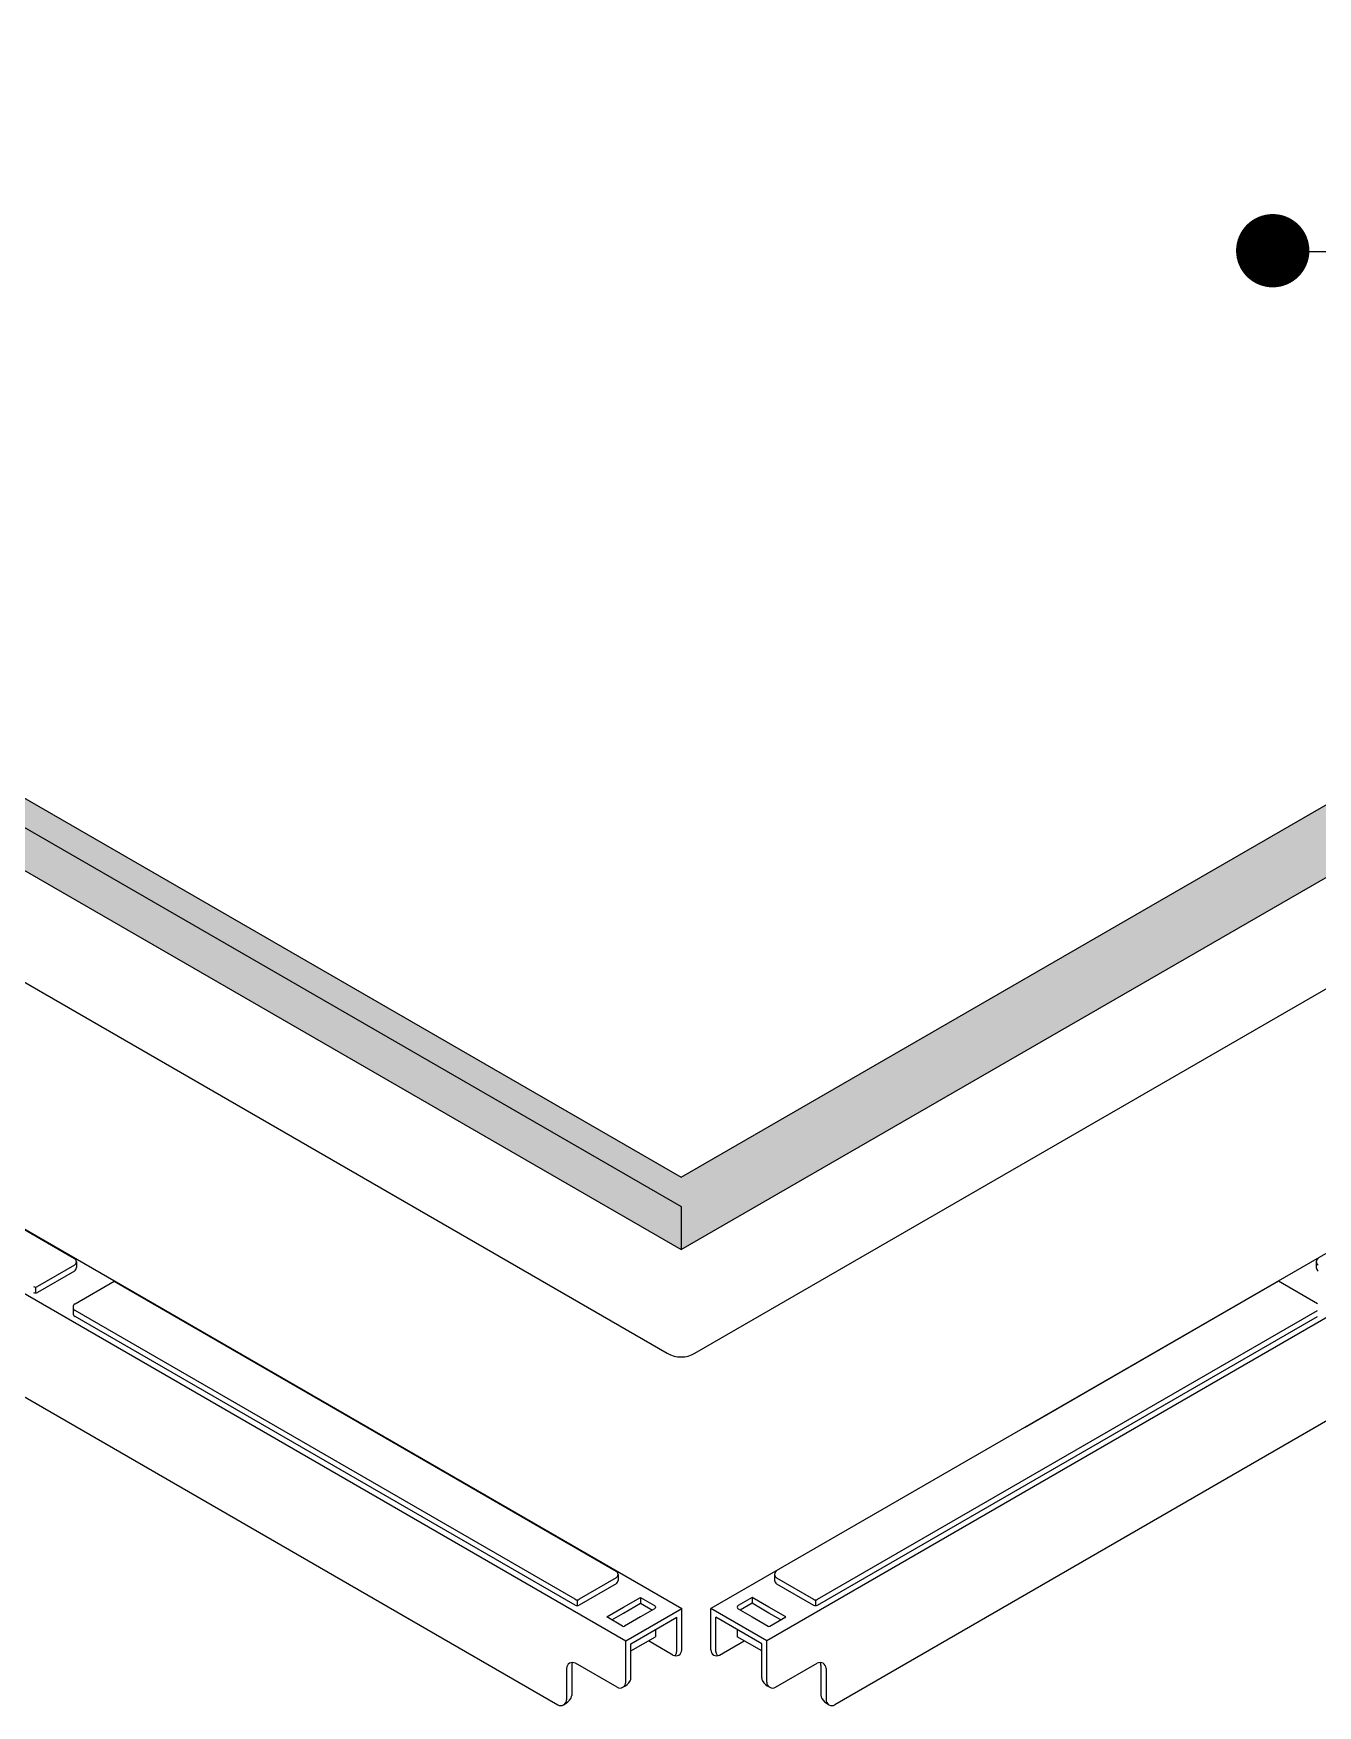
# Model space of a CAD drawing. Header units: millimetres. Extents: x 209 to 75467, y 6568 to 12199.
# Drawn here: x 62247 to 62667, y 10415 to 10962 of the extents above; entities that cross this region are included whole.
import ezdxf

# ---------------------------------------------------------------- set-up
doc = ezdxf.new("R2010")
doc.units = ezdxf.units.MM
doc.header["$MEASUREMENT"] = 0
doc.layers.get('0').update_dxf_attribs({"linetype": 'CONTINUOUS'})
for name, color, linetype in [('DIM', 7, 'CONTINUOUS'), ('DIM1', 7, 'CONTINUOUS'), ('LINE', 3, 'CONTINUOUS'), ('PANEL', 7, 'CONTINUOUS')]:
    doc.layers.add(name, color=color, linetype=linetype)

msp = doc.modelspace()

# ---------------------------------------------------------------- linework, layer by layer
at = {"color": 8}
for p, q in [((61832.67445252866, 10939.35606176487), (62458.54711720099, 10578.00831033773)), ((61849.30792045128, 10939.35606176487), (62458.54711720099, 10587.6116475204)), ((62458.54711720099, 10587.6116475204), (63067.78631395071, 10939.35606176487)), ((61832.67445252866, 10925.25489740247), (62458.54711720099, 10563.90714597534)), ((62458.54711720099, 10563.90714597534), (63084.41978187363, 10925.25489740247)), ((61849.63342736351, 10878.93364353093), (62454.03027039114, 10529.98496355942)), ((62463.06396417692, 10529.98496355942), (63065.37386261299, 10877.72874560474)), ((61901.0297108839, 10768.46283594568), (62458.75565337762, 10446.45961291299)), ((63026.00236091111, 10768.46283594568), (62468.27641841739, 10446.45961291299)), ((61882.72952190197, 10757.89721691068), (62440.45546439569, 10435.89399387799)), ((63044.30254989273, 10757.89721691068), (62486.57660739931, 10435.89399387799)), ((61899.35068241072, 10714.49100450507), (62418.18524102059, 10414.94173242667)), ((63027.68138938428, 10714.49100450507), (62508.8468307741, 10414.94173242667)), ((62458.54711720099, 10578.00831033773), (62458.54711720099, 10563.90714597534)), ((62457.0935373266, 10432.3736998509), (62457.0935373266, 10443.58074346482)), ((62458.75565337762, 10432.87885455868), (62458.75565337762, 10446.45961291299)), ((62468.27641841739, 10432.87885455868), (62468.27641841739, 10446.45961291299)), ((62469.93853446811, 10432.3736998509), (62469.93853446811, 10443.58074346482)), ((62440.45546439569, 10422.31323552398), (62440.45546439569, 10435.89399387799)), ((62442.11758044641, 10423.72732711446), (62442.11758044641, 10434.9343707287)), ((62484.91449134827, 10423.72732711446), (62484.91449134827, 10434.9343707287)), ((62486.57660739931, 10422.31323552398), (62486.57660739931, 10435.89399387799))]:
    msp.add_line(p, q, dxfattribs=at)
msp.add_arc((62458.54711728419, 10537.80837186786), 9.03369378567782, 240.0000000014425, 299.9999999985575, dxfattribs=at)
for points in [[(61832.67445252866, 10939.35606176487), (62458.54711720099, 11300.703813192), (61849.30792045128, 10939.35606176487), (62458.54711720099, 11291.10047600902)], [(62458.54711720099, 11300.703813192), (63084.41978187363, 10939.35606176487), (62458.54711720099, 11291.10047600902), (63067.78631395071, 10939.35606176487)], [(61832.67445252866, 10939.35606176487), (62458.54711720099, 10578.00831033773), (61832.67445252866, 10925.25489740247), (62458.54711720099, 10563.90714597534)], [(61832.67445252866, 10939.35606176487), (62458.54711720099, 10578.00831033773), (61849.30792045128, 10939.35606176487), (62458.54711720099, 10587.6116475204)], [(62458.54711720099, 10563.90714597534), (63084.41978187363, 10925.25489740247), (62458.54711720099, 10582.80997892891), (63084.41978187363, 10939.35606176487)], [(62458.54711720099, 10587.6116475204), (63067.78631395071, 10939.35606176487), (62458.54711720099, 10578.00831033773), (63084.41978187363, 10939.35606176487)]]:
    msp.add_solid(points, dxfattribs=at)
at = {"layer": 'DIM', "const_width": 12}
msp.add_lwpolyline([(62646.14578365504, 10890.84063719883, 1), (62658.14578365504, 10890.84063719883, 1)], format="xyb", close=True, dxfattribs=at)
at = {"layer": 'DIM1'}
msp.add_line((63309.83146176052, 10890.45301142229), (62651.73298999357, 10890.45301142229), dxfattribs=at)
at = {"layer": 'LINE', "color": 8}
for p, q in [((62178.81548262078, 10607.91178200412), (62260.00203886566, 10561.0387019014)), ((62260.00203886566, 10558.8225471671), (62247.87055260346, 10551.81843030781)), ((62260.00203886598, 10556.90330086729), (62247.87055261743, 10549.89918400924)), ((62260.64178763174, 10559.93062453425), (62260.64178763174, 10558.01137823444)), ((62666.39028416295, 10559.93062453425), (62666.39028416295, 10558.01137823444)), ((62247.23080383707, 10551.64701014279), (62247.23080387928, 10549.72776384391)), ((62260.2137866846, 10546.16949727808), (62272.98502171288, 10553.54297325965)), ((62272.98502171288, 10553.54297325965), (62356.09082425665, 10505.56181579008)), ((62654.04705008182, 10553.54297325965), (62570.94124753836, 10505.56181579008)), ((62666.8182851101, 10546.16949727808), (62654.04705008182, 10553.54297325965)), ((62259.57403791852, 10545.06141991094), (62259.57403791852, 10543.14217361205)), ((62423.86639670655, 10449.46846409378), (62260.2137866846, 10543.95334254379)), ((62423.86639672052, 10447.54921779521), (62260.2137866846, 10542.03409624491)), ((62503.16567508814, 10449.46846409378), (62666.8182851101, 10543.95334254379)), ((62503.16567507417, 10447.54921779521), (62666.8182851101, 10542.03409624491)), ((62356.09082425665, 10505.56181579008), (62437.27738050123, 10458.68873568736)), ((62437.27738050123, 10456.47258095306), (62425.14589423903, 10449.46846409378)), ((62437.27738050185, 10454.55333465325), (62425.14589425332, 10447.54921779521)), ((62437.91712926763, 10457.58065832021), (62437.91712926763, 10455.6614120204)), ((62489.11494252738, 10457.58065832021), (62489.11494252738, 10455.6614120204)), ((62489.75469129346, 10456.47258095306), (62501.88617755566, 10449.46846409378)), ((62489.75469129316, 10454.55333465325), (62501.88617754169, 10447.54921779521)), ((62445.27400840788, 10450.0724951071), (62445.27400840788, 10448.15324880822)), ((62481.75806338682, 10450.0724951071), (62481.75806338682, 10448.15324880822)), ((62502.52592632205, 10449.29704392844), (62502.52592627984, 10447.37779762987)), ((62442.11758044641, 10434.9343707287), (62457.0935373266, 10443.58074346482)), ((62484.91449134827, 10434.9343707287), (62469.93853446811, 10443.58074346482)), ((62476.86805023377, 10439.57998567217), (62476.86805023377, 10437.20436722214)), ((62455.87678392914, 10431.21673850796), (62447.83496417012, 10435.85968531066)), ((62471.15528786555, 10431.21673850796), (62479.19710762457, 10435.85968531066)), ((62421.06411046877, 10426.86037472995), (62421.06411046877, 10416.6038484777)), ((62422.72622651979, 10427.81999787924), (62422.72622651979, 10418.01794006818)), ((62437.57659494753, 10420.65111947295), (62423.94297991693, 10428.52249078067)), ((62489.45547684748, 10420.65111947295), (62503.08909187776, 10428.52249078067)), ((62504.30584527522, 10427.81999787924), (62504.30584527522, 10418.01794006818)), ((62505.96796132594, 10426.86037472995), (62505.96796132594, 10416.6038484777))]:
    msp.add_line(p, q, dxfattribs=at)
at = {"layer": 'LINE', "color": 7}
for p, q in [((62424.50614547294, 10449.29704392844), (62424.50614551485, 10447.37779762987)), ((62450.16402156092, 10439.57998567217), (62450.16402156092, 10437.20436722214))]:
    msp.add_line(p, q, dxfattribs=at)
at = {"layer": 'LINE', "color": 8}
for points in [[(62439.41374718025, 10440.6609431743), (62434.19323473547, 10443.67500744437), (62439.73362157184, 10446.87375127574), (62445.27400840788, 10450.0724951071), (62449.85477209464, 10447.42778995931, -0.57735026918963), (62449.85477209464, 10446.31971259216), (62445.27400840788, 10443.67500744437), (62440.05349594665, 10440.6609431743)], [(62487.61832461444, 10440.6609431743), (62492.83883705921, 10443.67500744437), (62487.29845022317, 10446.87375127574), (62481.75806338682, 10450.0724951071), (62477.17729970005, 10447.42778995931, 0.57735026918963), (62477.17729970005, 10446.31971259216), (62481.75806338682, 10443.67500744437), (62486.97857584835, 10440.6609431743)]]:
    msp.add_lwpolyline(points, format="xyb", dxfattribs=at)
for points in [[(62435.85535078496, 10442.71538429415), (62439.73362157184, 10444.95450497685), (62445.27400840788, 10448.15324880822), (62449.15227919321, 10445.91412812614)], [(62491.17672100973, 10442.71538429415), (62487.29845022317, 10444.95450497685), (62481.75806338682, 10448.15324880822), (62477.8797926015, 10445.91412812614)]]:
    msp.add_lwpolyline(points, dxfattribs=at)
for centre, radius, start, end in [((62259.36229009926, 10559.93062453425), 1.279497532525796, 299.9999999985575, 60.00000000144248), ((62259.36229009926, 10558.01137823444), 1.279497532525796, 300.0000000279201, 0), ((62667.66978169543, 10559.93062453425), 1.279497532525796, 119.9999999985575, 240.0000000014425), ((62667.66978169543, 10558.01137823444), 1.279497532525796, 180, 239.9999999720798), ((62247.23080383707, 10552.92650767527), 1.279497532525796, 240.0000000014425, 299.9999999985575), ((62247.23080385134, 10551.00726137639), 1.279497532525796, 240.0000000014425, 299.9999999985575), ((62260.85353545099, 10545.06141991094), 1.279497532525796, 119.9999999985575, 240.0000000014425), ((62260.85353545099, 10543.14217361205), 1.279497532525796, 180, 240.0000000014425), ((62436.63763173483, 10457.58065832021), 1.279497532525796, 299.9999999985575, 60.00000000144248), ((62490.39444005986, 10457.58065832021), 1.279497532525796, 119.9999999985575, 240.0000000014425), ((62436.63763173483, 10455.6614120204), 1.279497532525796, 300.0000000279201, 0), ((62424.50614547294, 10450.57654146123), 1.279497532525796, 240.0000000014425, 299.9999999985575), ((62502.52592632205, 10450.57654146123), 1.279497532525796, 240.0000000014425, 299.9999999985575), ((62502.52592630778, 10448.65729516235), 1.279497532525796, 240.0000000014425, 299.9999999985575), ((62456.83640707874, 10432.87885455868), 1.919246298788694, 240.0000000014425, 0), ((62470.19566471595, 10432.87885455868), 1.919246298788694, 180, 299.9999999985575), ((62471.85778076698, 10432.3736998509), 1.919246298788694, 180, 210.3890430408026), ((62422.98335676764, 10426.86037472995), 1.919246298788694, 60.00000000144248, 180), ((62424.64547281836, 10427.81999787924), 1.919246298788694, 150.0000000014473, 180), ((62504.04871502735, 10426.86037472995), 1.919246298788694, 0, 119.9999999985575), ((62486.83373764716, 10423.72732711446), 1.919246298788694, 180, 210.3890430408026), ((62489.47063763253, 10425.27370938056), 4.976130275282975, 210.3890430408026, 244.8469019815149), ((62419.14486416988, 10416.6038484777), 1.919246298788694, 240.0000000014425, 0), ((62418.17008023553, 10419.56432233428), 4.976130275283154, 295.1530980184851, 329.6109569591973), ((62420.80698022091, 10418.01794006818), 1.919246298788694, 329.6109569591973, 0)]:
    msp.add_arc(centre, radius, start, end, dxfattribs=at)
at = {"layer": 'LINE', "color": 7}
for centre, radius, start, end in [((62490.39444005986, 10455.6614120204), 1.279497532525796, 180, 239.9999999720798), ((62424.50614548691, 10448.65729516235), 1.279497532525796, 240.0000000014425, 299.9999999985575), ((62439.73362156346, 10441.21498185787), 0.6397487662628981, 240.0000000014425, 299.9999999985575), ((62439.73362157184, 10441.21498185787), 0.6397487662628981, 240.0000000014425, 299.9999999985575), ((62487.29845023125, 10441.21498185787), 0.6397487662628981, 240.0000000014425, 299.9999999985575), ((62487.29845022317, 10441.21498185787), 0.6397487662628981, 240.0000000014425, 299.9999999985575), ((62452.53739104234, 10433.92008211699), 4.976130275282975, 323.8360632921293, 329.6109569591973), ((62455.17429102771, 10432.3736998509), 1.919246298788694, 329.6109569591973, 0), ((62474.49468075235, 10433.92008211699), 4.976130275282975, 210.3890430408026, 216.1639367078706), ((62502.38659897633, 10427.81999787924), 1.919246298788694, 0, 29.99999999855272), ((62438.53621809681, 10422.31323552398), 1.919246298788694, 240.0000000014425, 0), ((62437.56143416215, 10425.27370938056), 4.976130275282975, 295.1530980184851, 329.6109569591973), ((62440.19833414753, 10423.72732711446), 1.919246298788694, 329.6109569591973, 0), ((62488.49585369788, 10422.31323552398), 1.919246298788694, 180, 299.9999999985575), ((62506.22509157378, 10418.01794006818), 1.919246298788694, 180, 210.3890430408026), ((62508.86199155946, 10419.56432233428), 4.976130275283154, 210.3890430408026, 244.8469019815149), ((62507.88720762481, 10416.6038484777), 1.919246298788694, 180, 299.9999999985575)]:
    msp.add_arc(centre, radius, start, end, dxfattribs=at)
at = {"layer": 'PANEL', "color": 8}
for p, q in [((62440.45546439569, 10435.89399387799), (62458.75565337762, 10446.45961291299)), ((62486.57660739931, 10435.89399387799), (62468.27641841739, 10446.45961291299)), ((62442.11758044641, 10432.55875227867), (62450.16402156092, 10437.20436722214)), ((62484.91449134827, 10432.55875227867), (62476.86805023377, 10437.20436722214))]:
    msp.add_line(p, q, dxfattribs=at)

doc.saveas('drawing.dxf')
